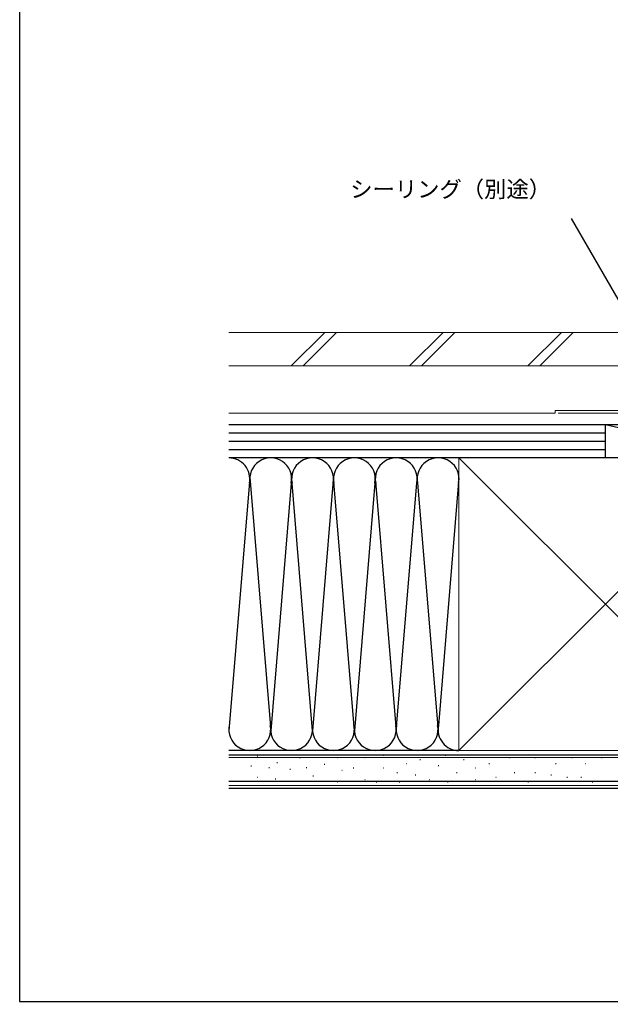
# Model space of a CAD drawing. Units: millimetres, scale not verified. Extents: x -525 to 525, y -783 to 779.
# Drawn here: x -525 to -313.2, y -782.9 to -430.7 of the extents above; entities that cross this region are included whole.
import ezdxf
from ezdxf.enums import TextEntityAlignment as Align

# ---------------------------------------------------------------- set-up
doc = ezdxf.new("R2010")
doc.units = ezdxf.units.MM
doc.header["$LTSCALE"] = 4
for name, color, linetype in [('0-7_YKK_D', 6, 'Continuous'), ('0-8_YKK_ZWAK', 7, 'Continuous'), ('0-9_YSS_K', 3, 'Continuous')]:
    doc.layers.add(name, color=color, linetype=linetype)
doc.layers.add('0-A_YSS_KE', color=3, linetype='Continuous', lineweight=18)
doc.styles.add('ＭＳ ゴシック', font='')
doc.styles.get('ＭＳ ゴシック').set_extended_font_data('MS Gothic')

msp = doc.modelspace()

# ---------------------------------------------------------------- linework, layer by layer
at = {"layer": '0-7_YKK_D'}
msp.add_lwpolyline([(-304.752, -540.803), (-306.027, -538.595), (-327.165, -501.984)], dxfattribs=at)
at = {"layer": '0-8_YKK_ZWAK'}
msp.add_line((-525, 747.1), (-525, -782.9), dxfattribs=at)
msp.add_lwpolyline([(-525, -782.9), (525, -782.9), (525, 747.1)], dxfattribs=at)
at = {"layer": '0-9_YSS_K'}
for p, q in [((-427.632, -554.9), (-415.632, -542.9)), ((-423.39, -554.9), (-411.39, -542.9)), ((-385.206, -554.9), (-373.206, -542.9)), ((-380.963, -554.9), (-368.963, -542.9)), ((-342.78, -554.9), (-330.78, -542.9)), ((-338.537, -554.9), (-326.537, -542.9)), ((-450, -575.9), (-315, -575.9)), ((-315, -587.9), (-315, -575.9)), ((-315, -575.9), (-262.5, -587.9)), ((-450, -578.9), (-315, -578.9)), ((-450, -581.9), (-315, -581.9)), ((-450, -584.9), (-315, -584.9)), ((-367.5, -587.9), (-450, -587.9)), ((-315, -587.9), (-450, -587.9)), ((-262.5, -692.9), (-367.5, -587.9)), ((-262.5, -587.9), (-367.5, -692.9)), ((-442.507, -595.094), (-450, -685.781)), ((-442.517, -594.812), (-435, -685.781)), ((-420, -685.781), (-427.578, -594.082)), ((-405, -685.781), (-412.501, -595.007)), ((-367.507, -595.094), (-374.842, -683.868)), ((-427.658, -596.932), (-435, -685.781)), ((-412.576, -595.932), (-420, -685.781)), ((-397.661, -596.965), (-405, -685.781)), ((-397.391, -596.345), (-390, -685.781)), ((-390, -685.781), (-382.658, -596.932)), ((-382.342, -596.932), (-375, -685.781)), ((-367.5, -692.9), (-450, -692.9)), ((-450, -694.4), (-250, -694.4)), ((-439.575, -695.033), (-439.775, -695.033)), ((-432.564, -697.37), (-432.764, -697.37)), ((-424.384, -695.617), (-424.584, -695.617)), ((-410.996, -695.466), (-411.196, -695.466)), ((-401.106, -695.466), (-401.306, -695.466)), ((-394.513, -694.642), (-394.713, -694.642)), ((-381.326, -696.29), (-381.526, -696.29)), ((-372.261, -694.642), (-372.461, -694.642)), ((-365.667, -696.29), (-365.867, -696.29)), ((-349.184, -695.466), (-349.384, -695.466)), ((-340.118, -695.466), (-340.318, -695.466)), ((-326.932, -695.466), (-327.132, -695.466)), ((-316.218, -695.466), (-316.418, -695.466)), ((-441.912, -698.538), (-442.112, -698.538)), ((-435.485, -699.123), (-435.685, -699.123)), ((-427.889, -699.707), (-428.09, -699.707)), ((-422.047, -699.123), (-422.247, -699.123)), ((-415.62, -697.954), (-415.82, -697.954)), ((-409.348, -700.087), (-409.548, -700.087)), ((-405.227, -699.262), (-405.427, -699.262)), ((-394.513, -699.262), (-394.713, -699.262)), ((-389.568, -700.911), (-389.768, -700.911)), ((-386.271, -697.614), (-386.471, -697.614)), ((-374.733, -698.438), (-374.933, -698.438)), ((-368.14, -700.911), (-368.34, -700.911)), ((-361.546, -699.262), (-361.746, -699.262)), ((-356.601, -697.614), (-356.801, -697.614)), ((-347.536, -700.911), (-347.736, -700.911)), ((-340.118, -700.911), (-340.318, -700.911)), ((-332.701, -697.614), (-332.901, -697.614)), ((-321.987, -697.614), (-322.187, -697.614)), ((-450, -703.9), (-250, -703.9)), ((-439.575, -702.628), (-439.775, -702.628)), ((-433.148, -703.212), (-433.348, -703.212)), ((-419.71, -702.044), (-419.91, -702.044)), ((-410.996, -704.207), (-411.196, -704.207)), ((-401.106, -703.383), (-401.306, -703.383)), ((-396.985, -704.207), (-397.185, -704.207)), ((-388.744, -704.207), (-388.944, -704.207)), ((-382.975, -701.735), (-383.175, -701.735)), ((-378.03, -703.383), (-378.23, -703.383)), ((-371.436, -704.207), (-371.636, -704.207)), ((-361.546, -703.383), (-361.746, -703.383)), ((-354.129, -702.559), (-354.329, -702.559)), ((-342.591, -704.207), (-342.791, -704.207)), ((-334.349, -701.735), (-334.549, -701.735)), ((-328.58, -702.559), (-328.78, -702.559)), ((-323.635, -702.559), (-323.835, -702.559)), ((-319.514, -704.207), (-319.714, -704.207)), ((-450, -706.4), (-250, -706.4))]:
    msp.add_line(p, q, dxfattribs=at)
msp.add_lwpolyline([(-315, -587.9), (-315, -575.9), (-262.5, -575.9), (-262.5, -587.9)], close=True, dxfattribs=at)
for centre, start, end in [((-450, -595.4), 348.21621, 90.00018), ((-435, -595.4), 348.21644, 191.78332), ((-420, -595.4), 348.21621, 191.78356), ((-405, -595.4), 348.21621, 191.78332), ((-390, -595.4), 348.21621, 191.78332), ((-375, -595.4), 348.21621, 191.78332), ((-442.5, -685.4), 168.21647, 11.78354), ((-427.5, -685.4), 168.21636, 11.78354), ((-412.5, -685.4), 168.21647, 11.78354), ((-397.5, -685.4), 168.21647, 11.78354), ((-382.5, -685.4), 168.21647, 11.78354), ((-367.5, -685.4), 168.21647, 270)]:
    msp.add_arc(centre, 7.5, start, end, dxfattribs=at)
at = {"layer": '0-A_YSS_KE'}
for p, q in [((-450, -542.9), (-252.4, -542.9)), ((-333, -571.9), (-450, -571.9)), ((-333, -570.9), (-333, -571.9)), ((-367.5, -601.865), (-367.5, -587.9)), ((-367.5, -692.9), (-367.5, -595.4)), ((-450, -692.9), (-250, -692.9)), ((-261.5, -695.4), (-450, -695.4)), ((-450, -705.4), (-250, -705.4))]:
    msp.add_line(p, q, dxfattribs=at)
for points in [[(-450, -554.9), (-252.4, -554.9), (-252.4, -542.9)], [(-279, -568.9), (-279, -570.9), (-333, -570.9)], [(-278, -569.9), (-278, -571.9), (-332, -571.9)], [(-367.5, -587.9), (-262.5, -587.9), (-262.5, -692.9), (-367.5, -692.9)]]:
    msp.add_lwpolyline(points, dxfattribs=at)

# ---------------------------------------------------------------- texts
at = {"layer": '0-7_YKK_D', "style": 'ＭＳ ゴシック'}
msp.add_text('シーリング（別途）', height=5.865, dxfattribs=at).set_placement((-406.491, -496.188), align=Align.BOTTOM_LEFT)

doc.saveas('drawing.dxf')
